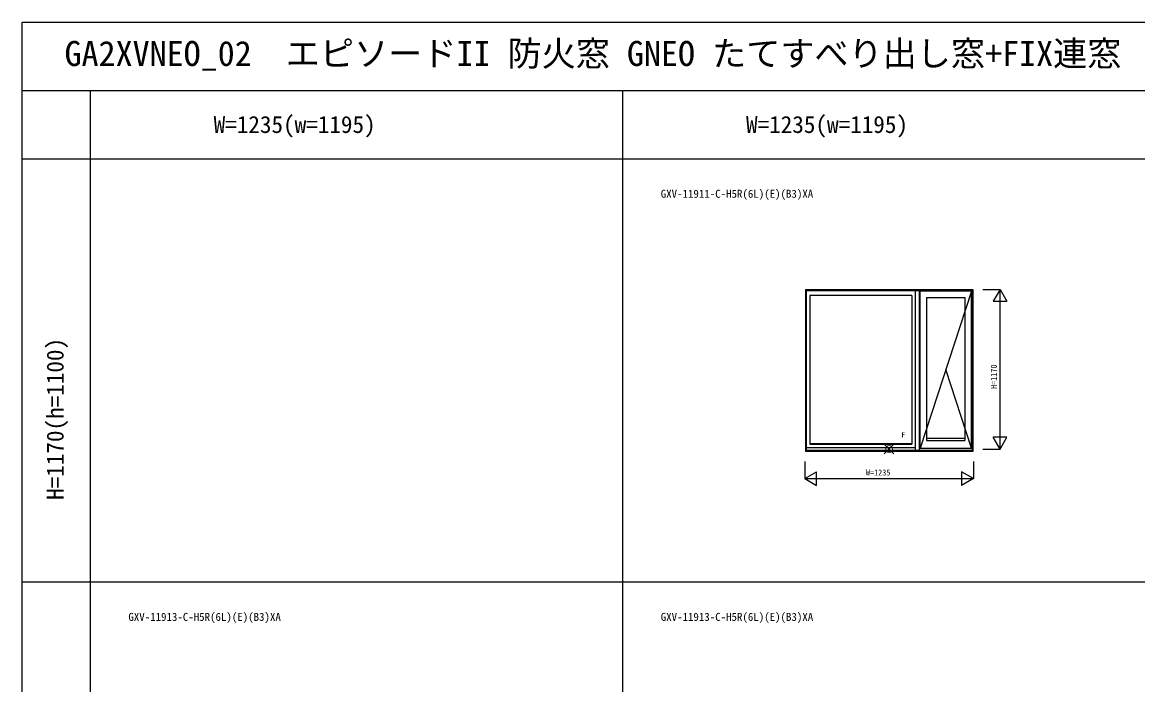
# Model space of a CAD drawing. Units: millimetres, scale not verified. Extents: x -13750 to 13750, y -10000 to 10000.
# Drawn here: x -13750 to -5579, y 5147 to 10000 of the extents above; entities that cross this region are included whole.
import ezdxf
from ezdxf.enums import TextEntityAlignment as Align

# ---------------------------------------------------------------- set-up
doc = ezdxf.new("R2010")
doc.units = ezdxf.units.MM
doc.header["$LTSCALE"] = 50
for name, color, linetype in [('0-0_0', 3, 'Continuous'), ('0-1_YKK_A1', 4, 'Continuous'), ('0-4_YKK_F1', 7, 'Continuous'), ('0-6_YKK_N1', 2, 'Continuous')]:
    doc.layers.add(name, color=color, linetype=linetype)
doc.layers.add('0-5_YKK_IN', color=1, linetype='Continuous', lineweight=18)
doc.styles.add('ＭＳ ゴシック', font='')
doc.styles.get('ＭＳ ゴシック').set_extended_font_data('MS Gothic')

msp = doc.modelspace()

# ---------------------------------------------------------------- linework, layer by layer
at = {"layer": '0-1_YKK_A1'}
for p, q in [((-8012.5, 8043.5), (-6787.5, 8043.5)), ((-8012.5, 8043.5), (-8012.5, 6856.5)), ((-8008.5, 8043.5), (-8008.5, 6856.5)), ((-8008.5, 8042), (-6791.5, 8042)), ((-8008.5, 8036), (-6791.5, 8036)), ((-7206.5, 6862.5), (-7206.5, 8036)), ((-7178.5, 6862.5), (-7178.5, 8036)), ((-6796.5, 8031), (-7173.5, 8031)), ((-7173.5, 6879.01), (-7173.5, 8031)), ((-6796.5, 8031), (-7173.5, 6879.01)), ((-6796.5, 6879.01), (-6796.5, 8031)), ((-6791.5, 8043.5), (-6791.5, 6856.5)), ((-6787.5, 8043.5), (-6787.5, 6856.5)), ((-7233.5, 7997.5), (-7981.5, 7997.5)), ((-7981.5, 7997.5), (-7981.5, 6909.5)), ((-7233.5, 7997.5), (-7233.5, 6909.5)), ((-7125.5, 7983), (-6844.5, 7983)), ((-7125.5, 7983), (-7125.5, 6937)), ((-6844.5, 7983), (-6844.5, 6937)), ((-6796.5, 6879.01), (-6985, 7455)), ((-7125.5, 6954), (-6844.5, 6954)), ((-7206.5, 6883.5), (-8008.5, 6883.5)), ((-7981.5, 6913.5), (-7233.5, 6913.5)), ((-7981.5, 6909.5), (-7233.5, 6909.5)), ((-7173.5, 6879.01), (-6796.5, 6879.01)), ((-7125.5, 6937), (-6844.5, 6937)), ((-6787.5, 6856.5), (-8012.5, 6856.5)), ((-6791.5, 6862.5), (-8008.5, 6862.5))]:
    msp.add_line(p, q, dxfattribs=at)
at = {"layer": '0-4_YKK_F1'}
for p, q in [((-13750, 10000), (13750, 10000)), ((-13750, -10000), (-13750, 10000)), ((-13750, 9500), (1550, 9500)), ((-13250, -137.5), (-13250, 9500)), ((-9350, -137.5), (-9350, 9500)), ((-13750, 9000), (1550, 9000)), ((-13750, 5900), (1550, 5900))]:
    msp.add_line(p, q, dxfattribs=at)
at = {"layer": '0-5_YKK_IN'}
for p, q in [((-7435.36, 6908.86), (-7364.64, 6838.15)), ((-7435.36, 6838.15), (-7364.64, 6908.86))]:
    msp.add_line(p, q, dxfattribs=at)
msp.add_circle((-7400, 6873.5), 25, dxfattribs=at)
at = {"layer": '0-6_YKK_N1'}
for p, q in [((-6712.5, 8043.5), (-6587.5, 8043.5)), ((-6587.5, 8043.5), (-6637.5, 7956.9)), ((-6587.5, 6873.5), (-6587.5, 8043.5)), ((-6587.5, 8043.5), (-6537.5, 7956.9)), ((-6637.5, 7956.9), (-6537.5, 7956.9)), ((-6587.5, 6873.5), (-6637.5, 6960.1)), ((-6537.5, 6960.1), (-6637.5, 6960.1)), ((-6587.5, 6873.5), (-6537.5, 6960.1)), ((-6712.5, 6873.5), (-6587.5, 6873.5)), ((-8017.5, 6781.5), (-8017.5, 6656.5)), ((-8017.5, 6656.5), (-7930.9, 6706.5)), ((-7930.9, 6606.5), (-7930.9, 6706.5)), ((-6782.5, 6656.5), (-6869.1, 6706.5)), ((-6869.1, 6706.5), (-6869.1, 6606.5)), ((-6782.5, 6781.5), (-6782.5, 6656.5)), ((-8017.5, 6656.5), (-6782.5, 6656.5)), ((-8017.5, 6656.5), (-7930.9, 6606.5)), ((-6782.5, 6656.5), (-6869.1, 6606.5))]:
    msp.add_line(p, q, dxfattribs=at)

# ---------------------------------------------------------------- texts
at = {"layer": '0-0_0', "color": 7, "style": 'ＭＳ ゴシック'}
for s, height, p in [('GA2XVNEO_02  エピソードII 防火窓 GNEO たてすべり出し窓+FIX連窓', 183.3, (-13440.77, 9625)), ('GXV-11911-C-H5R(6L)(E)(B3)XA', 58.65, (-9073.07, 8696.78)), ('GXV-11913-C-H5R(6L)(E)(B3)XA', 58.65, (-12973.07, 5596.78)), ('GXV-11913-C-H5R(6L)(E)(B3)XA', 58.65, (-9073.07, 5596.78))]:
    msp.add_text(s, height=height, dxfattribs=at).set_placement(p, align=Align.BOTTOM_LEFT)
at = {"layer": '0-0_0', "style": 'ＭＳ ゴシック'}
for p in [(-12348.33, 9151.63), (-8448.33, 9151.63)]:
    msp.add_text('W=1235(w=1195)', height=124.6, dxfattribs=at).set_placement(p, align=Align.BOTTOM_LEFT)
msp.add_text('H=1170(h=1100)', height=124.6, rotation=90, dxfattribs=at).set_placement((-13410.05, 6500.83), align=Align.BOTTOM_LEFT)
at = {"layer": '0-1_YKK_A1', "style": 'ＭＳ ゴシック'}
msp.add_text('F', height=36.66, dxfattribs=at).set_placement((-7310.16, 6948.89), align=Align.BOTTOM_LEFT)
at = {"layer": '0-6_YKK_N1', "style": 'ＭＳ ゴシック'}
msp.add_text('H=1170', height=43.99, rotation=90, dxfattribs=at).set_placement((-6597.5, 7313.5), align=Align.BOTTOM_LEFT)
msp.add_text('W=1235', height=43.99, dxfattribs=at).set_placement((-7570, 6666.5), align=Align.BOTTOM_LEFT)

doc.saveas('drawing.dxf')
